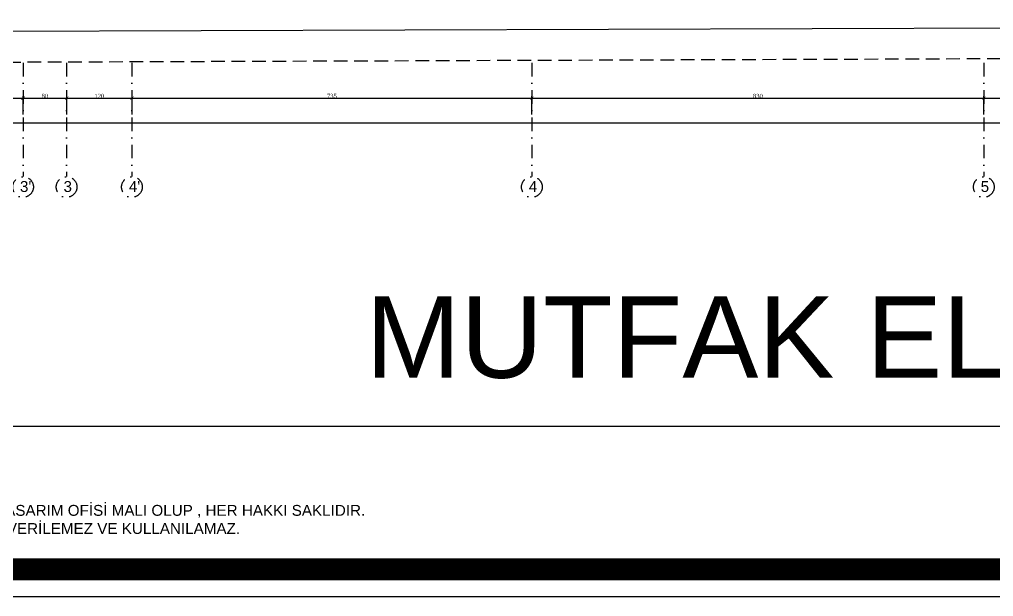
# Model space of a CAD drawing. Header units: millimetres. Extents: x -29311 to -3405, y 28913 to 42880.
# Drawn here: x -10029 to -8240, y 38241 to 39301 of the extents above; entities that cross this region are included whole.
import ezdxf

# ---------------------------------------------------------------- set-up
doc = ezdxf.new("R2010")
doc.units = ezdxf.units.MM
for name, pattern in [('( Hidden )', [0.375, 0.25, -0.125]), ('DASHDOT', [1, 0.5, -0.25, 0, -0.25]), ('DASHDOT2', [0.5, 0.25, -0.125, 0, -0.125])]:
    doc.linetypes.add(name, pattern=pattern)
for name, color, linetype in [('A-AKS', 57, 'DASHDOT'), ('A-AKS.', 57, 'DASHDOT2'), ('A-BA', 1, 'Continuous'), ('vaz_bina2', 161, 'Continuous'), ('yazı1', 7, 'Continuous'), ('Yazılar', 253, 'Continuous')]:
    doc.layers.add(name, color=color, linetype=linetype)
doc.layers.add('olcu-plan', color=7, linetype='Continuous', lineweight=20)
doc.styles.get("Standard").update_dxf_attribs({"font": 'arial.ttf'})
doc.styles.add('text1', font='arial.ttf')
doc.styles.add('YAZ-50', font='times.ttf', dxfattribs={"width": 0.9})
doc.dimstyles.new('1-50-plan', dxfattribs={"dimtxt": 8, "dimasz": 6, "dimexe": 4, "dimexo": 4, "dimgap": 0.00625, "dimtad": 1, "dimdec": 0, "dimrnd": 0.0005, "dimzin": 9, "dimdsep": 46, "dimtxsty": 'YAZ-50', "dimblk": 'ARCHTICK', "dimcen": 0.025, "dimdle": 4, "dimadec": 0, "dimazin": 0, "dimtfac": 1, "dimtdec": 0, "dimtmove": 0, "dimatfit": 3, "dimfxl": 30, "dimfxlon": 1, "dimarcsym": 0})

# ---------------------------------------------------------------- blocks, each defined once
blk = doc.blocks.new('ANTET')
at = {"color": 251, "const_width": 20, "elevation": 0}
blk.add_lwpolyline([(-18595.04, -50619.36), (-18595.04, -52600.11), (-14668.24, -52600.11), (-14668.24, -50619.36)], close=True, dxfattribs=at)
at = {"layer": 'Yazılar', "elevation": 0}
for points in [[(-18620.04, -50594.36), (-18620.04, -52625.11), (-14643.24, -52625.11), (-14643.24, -50594.36)], [(-18397.88, -50768.01), (-14785.5, -50768.01), (-14785.5, -52468.87), (-18397.88, -52468.87)]]:
    blk.add_lwpolyline(points, close=True, dxfattribs=at)
at = {"layer": 'Yazılar', "insert": (-18419.53, -52540.96, 0), "char_height": 10, "width": 1677.6011, "attachment_point": 1}
blk.add_mtext('{\\fArial|b0|i0|c162|p34;BU ÇİZİM , 5846 SAYILI FİKİR SANAT ESERLERİ YASASI KAPSAMINDADIR.MELİKE BATTAL TASARIM OFİSİ MALI OLUP , HER HAKKI SAKLIDIR.\\PMELİKE BATTAL TASARIM OFİSİ İZNİ OLMADAN ÇOĞALTILAMAZ,KOPYA EDİLEMEZ,ÖDÜNÇ VERİLEMEZ VE KULLANILAMAZ.}', dxfattribs=at)
blk = doc.blocks.new('_ArchTick')
at = {"color": 0, "linetype": 'ByBlock', "const_width": 0.15}
blk.add_lwpolyline([(-0.5, -0.5), (0.5, 0.5)], dxfattribs=at)
blk = doc.blocks.new('*D459')
at = {"layer": 'DEFPOINTS', "color": 0, "transparency": 16777216}
for p in [(-10508.1, 39207), (-10022.1, 39156.2), (-10022.1, 38895.8)]:
    blk.add_point(p, dxfattribs=at)
at = {"layer": 'olcu-plan', "color": 0, "lineweight": -2, "transparency": 16777216}
for p, q in [((-10508.1, 39186.2), (-10508.1, 39152.2)), ((-10022.1, 39126.2), (-10022.1, 39160.2)), ((-10512.1, 39156.2), (-10018.1, 39156.2))]:
    blk.add_line(p, q, dxfattribs=at)
at = {"layer": 'olcu-plan', "color": 0, "lineweight": -2, "transparency": 16777216, "xscale": 6, "yscale": 6, "zscale": 6, "rotation": 180}
blk.add_blockref('_ArchTick', (-10508.1, 39156.2), dxfattribs=at)
at = {"layer": 'olcu-plan', "color": 0, "lineweight": -2, "transparency": 16777216, "xscale": 6, "yscale": 6, "zscale": 6}
blk.add_blockref('_ArchTick', (-10022.1, 39156.2), dxfattribs=at)
at = {"layer": 'olcu-plan', "color": 0, "transparency": 16777216, "insert": (-10265.1, 39160.2), "char_height": 8, "attachment_point": 5, "style": 'YAZ-50'}
blk.add_mtext('486', dxfattribs=at)
blk = doc.blocks.new('*D460')
at = {"layer": 'DEFPOINTS', "color": 0, "transparency": 16777216}
for p in [(-9942.1, 39156.2), (-10022.1, 38895.8), (-9942.1, 38895.8)]:
    blk.add_point(p, dxfattribs=at)
at = {"layer": 'olcu-plan', "color": 0, "lineweight": -2, "transparency": 16777216}
for p, q in [((-10022.1, 39126.2), (-10022.1, 39160.2)), ((-9942.1, 39126.2), (-9942.1, 39160.2)), ((-10026.1, 39156.2), (-9938.1, 39156.2))]:
    blk.add_line(p, q, dxfattribs=at)
at = {"layer": 'olcu-plan', "color": 0, "lineweight": -2, "transparency": 16777216, "xscale": 6, "yscale": 6, "zscale": 6, "rotation": 180}
blk.add_blockref('_ArchTick', (-10022.1, 39156.2), dxfattribs=at)
at = {"layer": 'olcu-plan', "color": 0, "lineweight": -2, "transparency": 16777216, "xscale": 6, "yscale": 6, "zscale": 6}
blk.add_blockref('_ArchTick', (-9942.1, 39156.2), dxfattribs=at)
at = {"layer": 'olcu-plan', "color": 0, "transparency": 16777216, "insert": (-9982.1, 39160.2), "char_height": 8, "attachment_point": 5, "style": 'YAZ-50'}
blk.add_mtext('80', dxfattribs=at)
blk = doc.blocks.new('*D461')
at = {"layer": 'DEFPOINTS', "color": 0, "transparency": 16777216}
for p in [(-9822.1, 39156.2), (-9942.1, 38895.8), (-9822.1, 38900.5)]:
    blk.add_point(p, dxfattribs=at)
at = {"layer": 'olcu-plan', "color": 0, "lineweight": -2, "transparency": 16777216}
for p, q in [((-9942.1, 39126.2), (-9942.1, 39160.2)), ((-9822.1, 39126.2), (-9822.1, 39160.2)), ((-9946.1, 39156.2), (-9818.1, 39156.2))]:
    blk.add_line(p, q, dxfattribs=at)
at = {"layer": 'olcu-plan', "color": 0, "lineweight": -2, "transparency": 16777216, "xscale": 6, "yscale": 6, "zscale": 6, "rotation": 180}
blk.add_blockref('_ArchTick', (-9942.1, 39156.2), dxfattribs=at)
at = {"layer": 'olcu-plan', "color": 0, "lineweight": -2, "transparency": 16777216, "xscale": 6, "yscale": 6, "zscale": 6}
blk.add_blockref('_ArchTick', (-9822.1, 39156.2), dxfattribs=at)
at = {"layer": 'olcu-plan', "color": 0, "transparency": 16777216, "insert": (-9882.1, 39160.2), "char_height": 8, "attachment_point": 5, "style": 'YAZ-50'}
blk.add_mtext('120', dxfattribs=at)
blk = doc.blocks.new('*D462')
at = {"layer": 'DEFPOINTS', "color": 0, "transparency": 16777216}
for p in [(-9087.6, 39156.2), (-9087.6, 38925.1), (-9822.1, 38900.5)]:
    blk.add_point(p, dxfattribs=at)
at = {"layer": 'olcu-plan', "color": 0, "lineweight": -2, "transparency": 16777216}
for p, q in [((-9822.1, 39126.2), (-9822.1, 39160.2)), ((-9087.6, 39126.2), (-9087.6, 39160.2)), ((-9826.1, 39156.2), (-9083.6, 39156.2))]:
    blk.add_line(p, q, dxfattribs=at)
at = {"layer": 'olcu-plan', "color": 0, "lineweight": -2, "transparency": 16777216, "xscale": 6, "yscale": 6, "zscale": 6, "rotation": 180}
blk.add_blockref('_ArchTick', (-9822.1, 39156.2), dxfattribs=at)
at = {"layer": 'olcu-plan', "color": 0, "lineweight": -2, "transparency": 16777216, "xscale": 6, "yscale": 6, "zscale": 6}
blk.add_blockref('_ArchTick', (-9087.6, 39156.2), dxfattribs=at)
at = {"layer": 'olcu-plan', "color": 0, "transparency": 16777216, "insert": (-9454.9, 39160.3), "char_height": 8, "attachment_point": 5, "style": 'YAZ-50'}
blk.add_mtext('735', dxfattribs=at)
blk = doc.blocks.new('*D463')
at = {"layer": 'DEFPOINTS', "color": 0, "transparency": 16777216}
for p in [(-8257.6, 39156.2), (-8257.6, 38942.3), (-9087.6, 38925.1)]:
    blk.add_point(p, dxfattribs=at)
at = {"layer": 'olcu-plan', "color": 0, "lineweight": -2, "transparency": 16777216}
for p, q in [((-9087.6, 39126.2), (-9087.6, 39160.2)), ((-8257.6, 39126.2), (-8257.6, 39160.2)), ((-9091.6, 39156.2), (-8253.6, 39156.2))]:
    blk.add_line(p, q, dxfattribs=at)
at = {"layer": 'olcu-plan', "color": 0, "lineweight": -2, "transparency": 16777216, "xscale": 6, "yscale": 6, "zscale": 6, "rotation": 180}
blk.add_blockref('_ArchTick', (-9087.6, 39156.2), dxfattribs=at)
at = {"layer": 'olcu-plan', "color": 0, "lineweight": -2, "transparency": 16777216, "xscale": 6, "yscale": 6, "zscale": 6}
blk.add_blockref('_ArchTick', (-8257.6, 39156.2), dxfattribs=at)
at = {"layer": 'olcu-plan', "color": 0, "transparency": 16777216, "insert": (-8672.6, 39160.2), "char_height": 8, "attachment_point": 5, "style": 'YAZ-50'}
blk.add_mtext('830', dxfattribs=at)
blk = doc.blocks.new('*D464')
at = {"layer": 'DEFPOINTS', "color": 0, "transparency": 16777216}
for p in [(-7489.4, 39156.2), (-8257.6, 38942.3), (-7489.4, 38934.6)]:
    blk.add_point(p, dxfattribs=at)
at = {"layer": 'olcu-plan', "color": 0, "lineweight": -2, "transparency": 16777216}
for p, q in [((-8257.6, 39126.2), (-8257.6, 39160.2)), ((-7489.4, 39126.2), (-7489.4, 39160.2)), ((-8261.6, 39156.2), (-7485.4, 39156.2))]:
    blk.add_line(p, q, dxfattribs=at)
at = {"layer": 'olcu-plan', "color": 0, "lineweight": -2, "transparency": 16777216, "xscale": 6, "yscale": 6, "zscale": 6, "rotation": 180}
blk.add_blockref('_ArchTick', (-8257.6, 39156.2), dxfattribs=at)
at = {"layer": 'olcu-plan', "color": 0, "lineweight": -2, "transparency": 16777216, "xscale": 6, "yscale": 6, "zscale": 6}
blk.add_blockref('_ArchTick', (-7489.4, 39156.2), dxfattribs=at)
at = {"layer": 'olcu-plan', "color": 0, "transparency": 16777216, "insert": (-7873.5, 39160.3), "char_height": 8, "attachment_point": 5, "style": 'YAZ-50'}
blk.add_mtext('768', dxfattribs=at)
blk = doc.blocks.new('*D476')
at = {"layer": 'DEFPOINTS', "color": 0, "transparency": 16777216}
for p in [(-10508.1, 39207), (-5495.1, 39207), (-5495.1, 39111.2)]:
    blk.add_point(p, dxfattribs=at)
at = {"layer": 'olcu-plan', "color": 0, "lineweight": -2, "transparency": 16777216}
for p, q in [((-10508.1, 39141.2), (-10508.1, 39107.2)), ((-5495.1, 39141.2), (-5495.1, 39107.2)), ((-10512.1, 39111.2), (-5491.1, 39111.2))]:
    blk.add_line(p, q, dxfattribs=at)
at = {"layer": 'olcu-plan', "color": 0, "lineweight": -2, "transparency": 16777216, "xscale": 6, "yscale": 6, "zscale": 6, "rotation": 180}
blk.add_blockref('_ArchTick', (-10508.1, 39111.2), dxfattribs=at)
at = {"layer": 'olcu-plan', "color": 0, "lineweight": -2, "transparency": 16777216, "xscale": 6, "yscale": 6, "zscale": 6}
blk.add_blockref('_ArchTick', (-5495.1, 39111.2), dxfattribs=at)
at = {"layer": 'olcu-plan', "color": 0, "transparency": 16777216, "insert": (-8001.6, 39115.3), "char_height": 8, "attachment_point": 5, "style": 'YAZ-50'}
blk.add_mtext('5013', dxfattribs=at)
blk = doc.blocks.new('AKS')
at = {"layer": 'A-AKS.', "ltscale": 100}
for p, q in [((729.5, 50), (729.5, -158.9)), ((809.5, 50), (809.5, -158.9)), ((929.5, 50), (929.5, -158.9)), ((1664, 50), (1664, -158.9)), ((2494, 50), (2494, -158.9))]:
    blk.add_line(p, q, dxfattribs=at)
for centre in [(729.5, -177.9), (809.5, -177.9), (929.5, -177.9), (1664, -177.9), (2494, -177.9)]:
    blk.add_circle(centre, 19, dxfattribs=at)
at = {"layer": 'A-AKS.', "ltscale": 100, "char_height": 20, "width": 18.894, "attachment_point": 1, "style": 'text1'}
for s, insert in [("3'", (723.8, -167.1)), ('3', (803.8, -167.1)), ("4'", (923.8, -167.1)), ('4', (1658.3, -167.1)), ('5', (2488.3, -167.1))]:
    blk.add_mtext(s, dxfattribs=dict(at, insert=insert))

msp = doc.modelspace()

# ---------------------------------------------------------------- linework, layer by layer
at = {"layer": 'A-BA'}
msp.add_line((-5495.1, 39294.77), (-10508.1, 39276.95), dxfattribs=at)
at = {"layer": 'vaz_bina2', "linetype": '( Hidden )', "ltscale": 100}
msp.add_lwpolyline([(-10745.16, 41087.28), (-10501.58, 39221.08), (-5488.57, 39238.89), (-4470.79, 39242.51), (-4739.72, 40634.75), (-4981.51, 41117.08), (-5309.76, 41407.74), (-5666.95, 41596.35), (-6038.1, 41706.43), (-6406.89, 41755.81), (-10810.15, 41585.13)], close=True, dxfattribs=at)

# ---------------------------------------------------------------- block references
at = {"xscale": 2, "yscale": 2, "zscale": 2}
msp.add_blockref('ANTET', (25559.14, 143490.88, 0), dxfattribs=at)
at = {"layer": 'A-AKS'}
msp.add_blockref('AKS', (-10751.69, 39171.08), dxfattribs=at)

# ---------------------------------------------------------------- texts
at = {"layer": 'yazı1', "insert": (-9393.17, 38792.47), "char_height": 150, "width": 5787.7223, "attachment_point": 1}
msp.add_mtext('MUTFAK ELEKTRİK TESİSAT PLANI', dxfattribs=at)

# ---------------------------------------------------------------- dimensions: what is measured, and where the dimension line sits
at = {"layer": 'olcu-plan'}
for base, p1, p2, picture, middle in [((-10022.14, 39156.17), (-10508.1, 39207.01), (-10022.14, 38895.76), '*D459', (-10265.12, 39160.25)), ((-5495.1, 39111.24), (-10508.1, 39207.01), (-5495.1, 39207.01), '*D476', (-8001.6, 39115.32)), ((-9942.14, 39156.17), (-10022.14, 38895.76), (-9942.14, 38895.76), '*D460', (-9982.14, 39160.25)), ((-9822.14, 39156.17), (-9942.14, 38895.76), (-9822.14, 38900.51), '*D461', (-9882.14, 39160.25)), ((-9087.6413, 39156.173), (-9822.1447, 38900.5117), (-9087.6413, 38925.0624), '*D462', (-9454.893, 39160.26)), ((-8257.64, 39156.17), (-9087.64, 38925.06), (-8257.64, 38942.27), '*D463', (-8672.64, 39160.25)), ((-7489.41, 39156.17), (-8257.64, 38942.27), (-7489.41, 38934.57), '*D464', (-7873.53, 39160.26))]:
    dim = msp.add_linear_dim(base=base, p1=p1, p2=p2, dimstyle='1-50-plan', dxfattribs=at)
    dim.commit()
    dim.dimension.update_dxf_attribs({"geometry": picture, "text_midpoint": middle})

doc.saveas('drawing.dxf')
